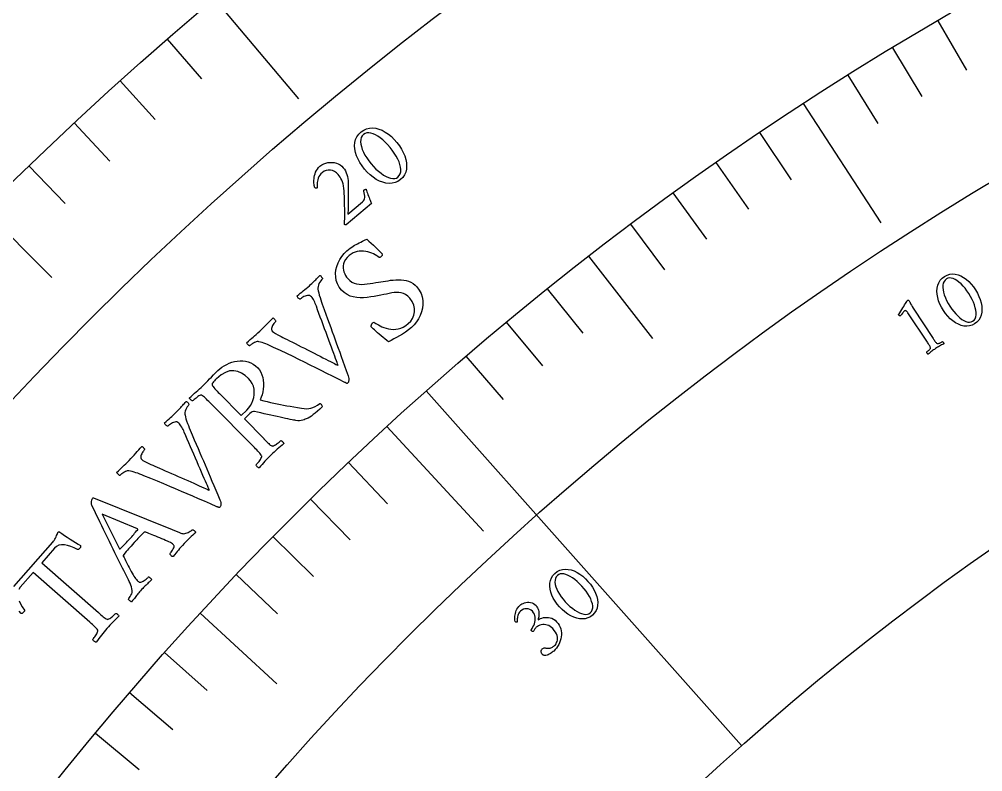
# Model space of a CAD drawing. Header units: millimetres. Extents: x -60 to 60, y -60 to 76.
# Drawn here: x -37.87 to -23.26, y 29.87 to 41.28 of the extents above; entities that cross this region are included whole.
import ezdxf

# ---------------------------------------------------------------- set-up
doc = ezdxf.new("R2010")
doc.units = ezdxf.units.MM
for name, color, linetype in [('ENGRAVE', 7, 'Continuous'), ('ENGRAVE_FINE', 8, 'Continuous'), ('TEXT', 5, 'Continuous')]:
    doc.layers.add(name, color=color, linetype=linetype)

msp = doc.modelspace()

# ---------------------------------------------------------------- linework, layer by layer
at = {"layer": 'ENGRAVE'}
for points in [[(-34.9034, 41.5962), (-33.6306, 40.0794)], [(-25.9764, 40.0064), (-24.8001, 38.1948)], [(-38.3959, 38.3959), (-37.3692, 37.3692)], [(-29.2329, 37.6926), (-28.2621, 36.4409)], [(-31.6953, 35.6468), (-26.9111, 30.2662)], [(-32.2896, 35.1094), (-30.8274, 33.5196)], [(-35.1244, 32.2733), (-33.958, 31.2016)]]:
    msp.add_lwpolyline(points, dxfattribs=at)
for radius in [58.8, 58.8, 57.225, 54.3, 54.3, 51.99, 47.7, 47.7, 45.18, 40.5, 40.5]:
    msp.add_circle((0, 0), radius, dxfattribs=at)
at = {"layer": 'ENGRAVE_FINE'}
for points in [[(-23.9363, 41.2595), (-23.5027, 40.5121)], [(-35.624, 40.9807), (-35.1044, 40.383)], [(-24.6231, 40.8533), (-24.1771, 40.1133)], [(-36.3338, 40.3528), (-35.8038, 39.7642)], [(-25.3032, 40.4356), (-24.8449, 39.7032)], [(-37.0325, 39.7125), (-36.4924, 39.1333)], [(-26.6426, 39.5659), (-26.16, 38.8493)], [(-37.7199, 39.0602), (-37.1698, 38.4904)], [(-27.3015, 39.1142), (-26.807, 38.4057)], [(-27.953, 38.6513), (-27.4467, 37.9512)], [(-28.5968, 38.1774), (-28.0788, 37.4859)], [(-29.8609, 37.197), (-29.32, 36.5232)], [(-30.4808, 36.6908), (-29.9287, 36.0262)], [(-31.0923, 36.174), (-30.5291, 35.5188)], [(-32.875, 34.5619), (-32.2795, 33.9359)], [(-33.4513, 34.0044), (-32.8454, 33.3884)], [(-34.0185, 33.437), (-33.4023, 32.8314)], [(-34.5762, 32.8599), (-33.9499, 32.2647)], [(-35.6629, 31.6773), (-35.0169, 31.1035)], [(-36.1914, 31.072), (-35.5359, 30.5092)], [(-36.71, 30.4577), (-36.045, 29.906)]]:
    msp.add_lwpolyline(points, dxfattribs=at)
at = {"layer": 'TEXT'}
for points in [[(-32.6829, 39.5747), (-32.6418, 39.6035), (-32.5986, 39.6234), (-32.5535, 39.6346), (-32.5065, 39.6369), (-32.4585, 39.6314), (-32.4105, 39.619), (-32.3625, 39.5997), (-32.3146, 39.5735), (-32.2676, 39.5414), (-32.2226, 39.5045), (-32.1797, 39.4627), (-32.1386, 39.416), (-32.1012, 39.3664), (-32.069, 39.3158), (-32.042, 39.2643), (-32.0201, 39.2117), (-32.0041, 39.1594), (-31.9945, 39.1084), (-31.9915, 39.0589), (-31.995, 39.0108), (-32.0057, 38.9653), (-32.0244, 38.9237), (-32.0512, 38.8859), (-32.086, 38.8519), (-32.125, 38.8249), (-32.1666, 38.8063), (-32.2108, 38.796), (-32.2576, 38.794), (-32.3057, 38.7994), (-32.3541, 38.8115), (-32.4026, 38.8303), (-32.4512, 38.8557), (-32.4989, 38.8869), (-32.5446, 38.923), (-32.5883, 38.9641), (-32.63, 39.0102), (-32.668, 39.0594), (-32.7008, 39.1096), (-32.7284, 39.1608), (-32.7508, 39.2132), (-32.7672, 39.2655), (-32.7768, 39.3165), (-32.7796, 39.3662), (-32.7756, 39.4147), (-32.7643, 39.4605), (-32.7451, 39.5025), (-32.718, 39.5405), (-32.6829, 39.5747)], [(-32.643, 39.5381), (-32.6637, 39.5165), (-32.6784, 39.4907), (-32.6869, 39.461), (-32.6892, 39.4273), (-32.686, 39.3906), (-32.6777, 39.3519), (-32.6645, 39.3112), (-32.6462, 39.2684), (-32.6234, 39.2246), (-32.5967, 39.1807), (-32.5659, 39.1367), (-32.5312, 39.0926), (-32.4946, 39.051), (-32.4571, 39.013), (-32.4189, 38.9787), (-32.3799, 38.9481), (-32.3412, 38.9218), (-32.3039, 38.9006), (-32.268, 38.8843), (-32.2335, 38.873), (-32.2013, 38.8675), (-32.1725, 38.8684), (-32.147, 38.8757), (-32.1248, 38.8895), (-32.103, 38.9122), (-32.0879, 38.9387), (-32.0796, 38.9691), (-32.0781, 39.0033), (-32.0825, 39.0404), (-32.092, 39.0796), (-32.1067, 39.1208), (-32.1265, 39.1641), (-32.1505, 39.2084), (-32.178, 39.2525), (-32.2088, 39.2965), (-32.243, 39.3403), (-32.2795, 39.3827), (-32.3165, 39.421), (-32.354, 39.4551), (-32.3918, 39.4852), (-32.4293, 39.5107), (-32.4656, 39.5312), (-32.5006, 39.5467), (-32.5345, 39.557), (-32.5662, 39.5617), (-32.5949, 39.5602), (-32.6205, 39.5523), (-32.643, 39.5381)], [(-32.6058, 38.7075), (-32.5996, 38.6885), (-32.5928, 38.6685), (-32.5854, 38.6474), (-32.5773, 38.6253), (-32.569, 38.6031), (-32.561, 38.5818), (-32.5532, 38.5614), (-32.5457, 38.5418), (-32.5389, 38.5243), (-32.5333, 38.5099), (-32.5289, 38.4986), (-32.5257, 38.4905), (-32.9067, 38.1652), (-32.9095, 38.165), (-32.9127, 38.1652), (-32.9163, 38.1656), (-32.9203, 38.1663), (-32.9241, 38.1672), (-32.9273, 38.1684), (-32.9297, 38.1698), (-32.9315, 38.1713), (-32.931, 38.2176), (-32.9306, 38.2646), (-32.9304, 38.3125), (-32.9303, 38.3611), (-32.9305, 38.4099), (-32.9311, 38.4581), (-32.9321, 38.5057), (-32.9335, 38.5526), (-32.9354, 38.5981), (-32.9379, 38.641), (-32.9408, 38.6816), (-32.9444, 38.7196), (-32.9494, 38.757), (-32.9562, 38.7903), (-32.9646, 38.8194), (-32.9748, 38.8444), (-32.9867, 38.867), (-33.0001, 38.8889), (-33.0151, 38.9103), (-33.0316, 38.931), (-33.057, 38.9565), (-33.0847, 38.9759), (-33.1149, 38.9893), (-33.1476, 38.9968), (-33.1807, 38.9978), (-33.212, 38.9919), (-33.2415, 38.9792), (-33.2693, 38.9596), (-33.2899, 38.94), (-33.307, 38.9191), (-33.3206, 38.897), (-33.3307, 38.8738), (-33.3381, 38.8504), (-33.3435, 38.828), (-33.3469, 38.8065), (-33.3485, 38.7859), (-33.3488, 38.7672), (-33.3485, 38.7514), (-33.3478, 38.7385), (-33.3466, 38.7284), (-33.3505, 38.7259), (-33.3552, 38.7243), (-33.3608, 38.7235), (-33.3672, 38.7235), (-33.3734, 38.7241), (-33.3782, 38.7251), (-33.3817, 38.7263), (-33.3839, 38.7279), (-33.3865, 38.7359), (-33.3892, 38.7471), (-33.392, 38.7613), (-33.3947, 38.7785), (-33.3968, 38.7981), (-33.3977, 38.8192), (-33.3973, 38.8419), (-33.3956, 38.8662), (-33.3924, 38.8912), (-33.3872, 38.9162), (-33.38, 38.9411), (-33.3709, 38.9659), (-33.3593, 38.99), (-33.3446, 39.0127), (-33.3269, 39.0339), (-33.306, 39.0537), (-33.2782, 39.0746), (-33.2488, 39.091), (-33.2177, 39.103), (-33.185, 39.1107), (-33.1519, 39.1142), (-33.1194, 39.1138), (-33.0877, 39.1095), (-33.0566, 39.1013), (-33.0272, 39.0894), (-33.0004, 39.0741), (-32.9763, 39.0554), (-32.9548, 39.0332), (-32.9359, 39.0087), (-32.9199, 38.9832), (-32.9066, 38.9565), (-32.896, 38.9287), (-32.8879, 38.9001), (-32.8819, 38.8709), (-32.8781, 38.841), (-32.8764, 38.8106), (-32.8758, 38.7694), (-32.8755, 38.7266), (-32.8756, 38.6821), (-32.8761, 38.6359), (-32.8768, 38.5896), (-32.8775, 38.5447), (-32.8782, 38.5011), (-32.879, 38.459), (-32.8798, 38.4197), (-32.8804, 38.3846), (-32.8809, 38.3536), (-32.8812, 38.3267), (-32.662, 38.5137), (-32.6474, 38.5283), (-32.6365, 38.5443), (-32.6294, 38.5616), (-32.6259, 38.5804), (-32.6257, 38.601), (-32.6281, 38.6241), (-32.6333, 38.6497), (-32.6411, 38.6778), (-32.642, 38.6822), (-32.6411, 38.6865), (-32.6386, 38.6909), (-32.6343, 38.6952), (-32.6322, 38.6967), (-32.6293, 38.6985), (-32.6256, 38.7004), (-32.621, 38.7025), (-32.6164, 38.7045), (-32.6123, 38.706), (-32.6087, 38.707), (-32.6058, 38.7075)], [(-32.899, 37.7694), (-32.8724, 37.792), (-32.8473, 37.8117), (-32.824, 37.8287), (-32.8023, 37.8428), (-32.7811, 37.8554), (-32.7591, 37.8676), (-32.7365, 37.8795), (-32.7132, 37.8909), (-32.6882, 37.903), (-32.6605, 37.9167), (-32.63, 37.9318), (-32.5969, 37.9486), (-32.5631, 37.9195), (-32.5293, 37.8893), (-32.4957, 37.8581), (-32.4622, 37.8259), (-32.4309, 37.7952), (-32.404, 37.7685), (-32.3815, 37.7458), (-32.3635, 37.727), (-32.3601, 37.7228), (-32.3591, 37.7175), (-32.3606, 37.711), (-32.3646, 37.7033), (-32.3697, 37.6956), (-32.3746, 37.689), (-32.3794, 37.6835), (-32.3839, 37.6791), (-32.3901, 37.6745), (-32.3964, 37.6714), (-32.4029, 37.6697), (-32.4094, 37.6694), (-32.4261, 37.6835), (-32.4457, 37.6973), (-32.4683, 37.711), (-32.4937, 37.7244), (-32.5213, 37.7368), (-32.5501, 37.7473), (-32.5803, 37.7559), (-32.6117, 37.7626), (-32.6438, 37.7668), (-32.6762, 37.7681), (-32.7086, 37.7664), (-32.7412, 37.7617), (-32.7732, 37.7532), (-32.804, 37.7403), (-32.8334, 37.723), (-32.8615, 37.7013), (-32.8934, 37.6702), (-32.9184, 37.6387), (-32.9363, 37.6068), (-32.9472, 37.5744), (-32.9524, 37.5423), (-32.9531, 37.511), (-32.9495, 37.4804), (-32.9415, 37.4507), (-32.9303, 37.4224), (-32.917, 37.3963), (-32.9018, 37.3723), (-32.8845, 37.3505), (-32.8538, 37.3202), (-32.8211, 37.2966), (-32.7864, 37.2798), (-32.7497, 37.2697), (-32.7114, 37.2647), (-32.6718, 37.263), (-32.6309, 37.2647), (-32.5888, 37.2698), (-32.5459, 37.2765), (-32.5027, 37.2831), (-32.4593, 37.2894), (-32.4155, 37.2956), (-32.3823, 37.301), (-32.3475, 37.3066), (-32.311, 37.3126), (-32.2728, 37.3187), (-32.2337, 37.3244), (-32.1942, 37.3288), (-32.1545, 37.3319), (-32.1144, 37.3337), (-32.0747, 37.3332), (-32.036, 37.3293), (-31.9983, 37.3222), (-31.9615, 37.3117), (-31.9264, 37.2971), (-31.8937, 37.2776), (-31.8632, 37.2534), (-31.8351, 37.2243), (-31.7999, 37.1765), (-31.7733, 37.126), (-31.7556, 37.0727), (-31.7465, 37.0166), (-31.7453, 36.9596), (-31.7511, 36.9034), (-31.7639, 36.8479), (-31.7836, 36.7932), (-31.8096, 36.7408), (-31.8408, 36.6923), (-31.8775, 36.6476), (-31.9195, 36.6067), (-31.9623, 36.5714), (-32.0064, 36.5392), (-32.0518, 36.5099), (-32.0985, 36.4836), (-32.1444, 36.4593), (-32.1876, 36.4358), (-32.2279, 36.4132), (-32.2655, 36.3915), (-32.293, 36.4125), (-32.3209, 36.4346), (-32.3493, 36.4579), (-32.3782, 36.4823), (-32.4063, 36.5067), (-32.4325, 36.5297), (-32.4567, 36.5513), (-32.4789, 36.5716), (-32.4981, 36.5894), (-32.5131, 36.6036), (-32.5239, 36.6142), (-32.5306, 36.6211), (-32.5298, 36.6293), (-32.5284, 36.6373), (-32.5264, 36.6454), (-32.5238, 36.6534), (-32.5205, 36.661), (-32.5164, 36.668), (-32.5115, 36.6743), (-32.5059, 36.68), (-32.498, 36.6853), (-32.49, 36.6872), (-32.4817, 36.6859), (-32.4732, 36.6813), (-32.4582, 36.671), (-32.4399, 36.6597), (-32.4181, 36.6473), (-32.3929, 36.6339), (-32.3649, 36.6207), (-32.3348, 36.6089), (-32.3024, 36.5984), (-32.2678, 36.5893), (-32.2317, 36.5828), (-32.1949, 36.5802), (-32.1573, 36.5815), (-32.1191, 36.5867), (-32.0805, 36.597), (-32.0422, 36.6139), (-32.004, 36.6372), (-31.966, 36.667), (-31.9298, 36.7046), (-31.902, 36.7467), (-31.8828, 36.7934), (-31.872, 36.8447), (-31.8716, 36.8979), (-31.8835, 36.9501), (-31.9078, 37.0013), (-31.9445, 37.0515), (-31.9756, 37.0835), (-32.0074, 37.1082), (-32.0399, 37.1254), (-32.073, 37.1353), (-32.1071, 37.1397), (-32.1425, 37.1407), (-32.1791, 37.1383), (-32.217, 37.1324), (-32.2563, 37.1247), (-32.2969, 37.1164), (-32.3389, 37.1077), (-32.3822, 37.0986), (-32.4318, 37.0898), (-32.4828, 37.0814), (-32.5353, 37.0734), (-32.5891, 37.0659), (-32.6432, 37.0607), (-32.6964, 37.06), (-32.7487, 37.0636), (-32.8002, 37.0717), (-32.8495, 37.0859), (-32.8954, 37.1081), (-32.9379, 37.1383), (-32.9771, 37.1765), (-33.0125, 37.2225), (-33.0393, 37.2709), (-33.0576, 37.3218), (-33.0671, 37.3752), (-33.0688, 37.4295), (-33.0635, 37.4832), (-33.0512, 37.5364), (-33.0318, 37.589), (-33.0064, 37.6395), (-32.9757, 37.6864), (-32.94, 37.7298), (-32.899, 37.7694)], [(-23.8373, 37.3828), (-23.797, 37.4042), (-23.7558, 37.4174), (-23.7139, 37.4225), (-23.6711, 37.4193), (-23.6284, 37.409), (-23.5865, 37.3925), (-23.5453, 37.3697), (-23.505, 37.3408), (-23.4662, 37.3066), (-23.4297, 37.2682), (-23.3956, 37.2257), (-23.3638, 37.1791), (-23.3356, 37.1301), (-23.3122, 37.0809), (-23.2935, 37.0314), (-23.2796, 36.9815), (-23.271, 36.9325), (-23.2681, 36.8855), (-23.2709, 36.8405), (-23.2793, 36.7975), (-23.2941, 36.7576), (-23.3156, 36.7222), (-23.344, 36.691), (-23.3791, 36.6643), (-23.4173, 36.6443), (-23.4569, 36.6321), (-23.4979, 36.6277), (-23.5403, 36.6311), (-23.5832, 36.6413), (-23.6255, 36.6576), (-23.6671, 36.6799), (-23.7082, 36.7083), (-23.7478, 36.7417), (-23.785, 36.7794), (-23.8199, 36.8213), (-23.8524, 36.8675), (-23.8812, 36.9161), (-23.9053, 36.965), (-23.9245, 37.0144), (-23.9388, 37.0641), (-23.9478, 37.1131), (-23.9508, 37.1602), (-23.9478, 37.2054), (-23.9388, 37.2486), (-23.9235, 37.2888), (-23.9015, 37.3245), (-23.8728, 37.3559), (-23.8373, 37.3828)], [(-34.219, 36.5525), (-34.1919, 36.5782), (-34.1655, 36.6038), (-34.1398, 36.6292), (-34.1148, 36.6546), (-34.0902, 36.6798), (-34.0657, 36.7046), (-34.0413, 36.7291), (-34.0169, 36.7533), (-34.0116, 36.7504), (-34.0054, 36.7455), (-33.9982, 36.7385), (-33.9901, 36.7295), (-33.9828, 36.7202), (-33.9782, 36.7127), (-33.9761, 36.7068), (-33.9766, 36.7027), (-33.9809, 36.6982), (-33.987, 36.6911), (-33.9949, 36.6813), (-34.0046, 36.669), (-34.0145, 36.655), (-34.0234, 36.6405), (-34.0312, 36.6254), (-34.0378, 36.6098), (-34.0417, 36.5945), (-34.0414, 36.5801), (-34.0368, 36.5668), (-34.028, 36.5545), (-34.0102, 36.5392), (-33.9818, 36.5203), (-33.9429, 36.4979), (-33.8936, 36.4719), (-33.8675, 36.4587), (-33.8373, 36.4435), (-33.8032, 36.4264), (-33.7651, 36.4073), (-33.724, 36.3866), (-33.6809, 36.3649), (-33.6358, 36.342), (-33.5887, 36.3179), (-33.5406, 36.2934), (-33.4924, 36.2689), (-33.4442, 36.2445), (-33.3958, 36.2202), (-33.3484, 36.1963), (-33.3031, 36.1733), (-33.2598, 36.1512), (-33.2185, 36.1299), (-33.18, 36.11), (-33.1453, 36.092), (-33.1142, 36.0758), (-33.0869, 36.0615), (-33.0643, 36.0497), (-33.0475, 36.0411), (-33.0364, 36.0355), (-33.0311, 36.033), (-33.0338, 36.0412), (-33.0389, 36.0559), (-33.0465, 36.0772), (-33.0565, 36.105), (-33.0686, 36.1381), (-33.0824, 36.1754), (-33.0977, 36.2168), (-33.1147, 36.2625), (-33.1329, 36.3114), (-33.152, 36.3629), (-33.1719, 36.4169), (-33.1927, 36.4734), (-33.214, 36.5313), (-33.2355, 36.5898), (-33.257, 36.6486), (-33.2787, 36.708), (-33.3002, 36.7666), (-33.3209, 36.8236), (-33.3411, 36.8787), (-33.3605, 36.9322), (-33.368, 36.9522), (-33.3762, 36.9723), (-33.3853, 36.9924), (-33.3952, 37.0125), (-33.4055, 37.0316), (-33.4157, 37.0484), (-33.4258, 37.0629), (-33.4359, 37.0751), (-33.4489, 37.0866), (-33.4634, 37.0938), (-33.4792, 37.0965), (-33.4964, 37.0949), (-33.5141, 37.0904), (-33.5313, 37.0844), (-33.5479, 37.077), (-33.564, 37.068), (-33.5784, 37.059), (-33.5903, 37.0512), (-33.5995, 37.0446), (-33.606, 37.0392), (-33.6115, 37.0392), (-33.618, 37.0419), (-33.6255, 37.0475), (-33.6339, 37.0559), (-33.6416, 37.0653), (-33.647, 37.0739), (-33.6501, 37.0817), (-33.6509, 37.0887), (-33.6269, 37.1088), (-33.6034, 37.1282), (-33.5805, 37.147), (-33.5581, 37.1649), (-33.5358, 37.183), (-33.5131, 37.202), (-33.4901, 37.2219), (-33.4666, 37.2427), (-33.4476, 37.2599), (-33.4307, 37.2753), (-33.416, 37.289), (-33.4035, 37.3009), (-33.3921, 37.3119), (-33.381, 37.3229), (-33.37, 37.334), (-33.3593, 37.345), (-33.348, 37.3567), (-33.3354, 37.3695), (-33.3214, 37.3834), (-33.3062, 37.3986), (-33.3009, 37.3955), (-33.2948, 37.3902), (-33.2878, 37.3826), (-33.2799, 37.3726), (-33.2729, 37.3627), (-33.2683, 37.3552), (-33.2663, 37.35), (-33.2668, 37.3473), (-33.2733, 37.3405), (-33.2822, 37.3297), (-33.2936, 37.3147), (-33.3074, 37.2957), (-33.3205, 37.2743), (-33.3298, 37.2525), (-33.3353, 37.2301), (-33.337, 37.2073), (-33.3358, 37.189), (-33.3319, 37.1651), (-33.3252, 37.1359), (-33.3158, 37.1011), (-33.3048, 37.0642), (-33.2935, 37.0286), (-33.2819, 36.9942), (-33.2701, 36.961), (-33.2424, 36.8842), (-33.2158, 36.8107), (-33.1903, 36.7404), (-33.1659, 36.6734), (-33.1423, 36.6086), (-33.1192, 36.5449), (-33.0965, 36.4822), (-33.0744, 36.4206), (-33.0523, 36.359), (-33.0297, 36.2963), (-33.0065, 36.2325), (-32.9829, 36.1676), (-32.9584, 36.1003), (-32.9328, 36.0293), (-32.9061, 35.9546), (-32.8782, 35.8763), (-32.8715, 35.8552), (-32.8674, 35.8362), (-32.866, 35.8196), (-32.8672, 35.8052), (-32.8705, 35.7926), (-32.8752, 35.7814), (-32.8814, 35.7716), (-32.8891, 35.7632), (-32.8921, 35.7617), (-32.8962, 35.7617), (-32.9014, 35.7633), (-32.9076, 35.7665), (-32.914, 35.7701), (-32.9197, 35.7729), (-32.9248, 35.775), (-32.9291, 35.7764), (-33.0232, 35.8237), (-33.1141, 35.8694), (-33.2019, 35.9134), (-33.2866, 35.9557), (-33.3702, 35.9974), (-33.4545, 36.0392), (-33.5395, 36.0813), (-33.6254, 36.1237), (-33.714, 36.167), (-33.8075, 36.2121), (-33.9058, 36.259), (-34.0089, 36.3076), (-34.0405, 36.3226), (-34.0708, 36.3364), (-34.0998, 36.349), (-34.1275, 36.3605), (-34.1545, 36.3707), (-34.1812, 36.3796), (-34.2077, 36.3871), (-34.2339, 36.3933), (-34.2451, 36.3948), (-34.2574, 36.3942), (-34.2707, 36.3913), (-34.2852, 36.3861), (-34.3, 36.3796), (-34.314, 36.3725), (-34.3273, 36.3649), (-34.3399, 36.3567), (-34.3513, 36.3487), (-34.3608, 36.3417), (-34.3686, 36.3355), (-34.3746, 36.3302), (-34.3767, 36.3309), (-34.3813, 36.3346), (-34.3883, 36.3414), (-34.3977, 36.3512), (-34.4071, 36.3613), (-34.4137, 36.3689), (-34.4177, 36.3742), (-34.419, 36.377), (-34.3903, 36.4025), (-34.364, 36.4255), (-34.34, 36.446), (-34.3183, 36.4641), (-34.2968, 36.4823), (-34.2731, 36.5031), (-34.2471, 36.5265), (-34.219, 36.5525)], [(-23.8053, 37.3454), (-23.8265, 37.3281), (-23.8426, 37.3065), (-23.8535, 37.2807), (-23.8594, 37.2505), (-23.8606, 37.217), (-23.8574, 37.1812), (-23.85, 37.1429), (-23.8383, 37.1023), (-23.8226, 37.0602), (-23.8033, 37.0176), (-23.7805, 36.9746), (-23.7541, 36.9309), (-23.7256, 36.8893), (-23.6961, 36.8508), (-23.6654, 36.8157), (-23.6336, 36.7837), (-23.6016, 36.7557), (-23.5703, 36.7324), (-23.5397, 36.7137), (-23.5098, 36.6997), (-23.4815, 36.6911), (-23.4553, 36.6887), (-23.4315, 36.6925), (-23.4099, 36.7025), (-23.3877, 36.7205), (-23.3712, 36.7428), (-23.3604, 36.7693), (-23.3552, 36.7999), (-23.355, 36.8339), (-23.3592, 36.8704), (-23.3679, 36.9092), (-23.3809, 36.9504), (-23.3977, 36.993), (-23.4175, 37.0359), (-23.4404, 37.079), (-23.4664, 37.1224), (-23.4947, 37.1647), (-23.5238, 37.2033), (-23.5538, 37.2383), (-23.5846, 37.2697), (-23.6155, 37.2969), (-23.646, 37.3194), (-23.6759, 37.3372), (-23.7053, 37.3504), (-23.7334, 37.3581), (-23.7595, 37.3599), (-23.7835, 37.3556), (-23.8053, 37.3454)], [(-24.095, 36.3865), (-24.3904, 36.8327), (-24.398, 36.8434), (-24.405, 36.8519), (-24.4114, 36.8581), (-24.4173, 36.8621), (-24.4229, 36.864), (-24.4288, 36.8642), (-24.4348, 36.8627), (-24.441, 36.8594), (-24.4477, 36.8541), (-24.4555, 36.8466), (-24.4643, 36.837), (-24.4741, 36.8251), (-24.4838, 36.8129), (-24.4921, 36.802), (-24.499, 36.7926), (-24.5047, 36.7845), (-24.5119, 36.7857), (-24.5182, 36.7881), (-24.5234, 36.7918), (-24.5277, 36.7968), (-24.5277, 36.7969), (-24.5279, 36.7971), (-24.5281, 36.7975), (-24.5284, 36.798), (-24.5297, 36.8001), (-24.5303, 36.802), (-24.5304, 36.8037), (-24.5299, 36.8051), (-24.514, 36.8304), (-24.4983, 36.8556), (-24.4829, 36.8808), (-24.4677, 36.9059), (-24.4532, 36.9298), (-24.44, 36.9516), (-24.428, 36.9713), (-24.4172, 36.9888), (-24.4083, 37.0032), (-24.4017, 37.0136), (-24.3976, 37.02), (-24.3958, 37.0224), (-24.3935, 37.0239), (-24.3906, 37.0252), (-24.3875, 37.0254), (-24.3843, 37.0245), (-24.381, 37.0224), (-24.3778, 37.0198), (-24.3749, 37.0175), (-24.3724, 37.0153), (-24.3701, 37.0133), (-24.3693, 37.0114), (-24.3667, 37.0057), (-24.3624, 36.9961), (-24.3565, 36.9826), (-24.3484, 36.966), (-24.3378, 36.9468), (-24.3248, 36.9251), (-24.3092, 36.901), (-24.0081, 36.4439), (-24, 36.4317), (-23.9921, 36.4199), (-23.9845, 36.4086), (-23.977, 36.3979), (-23.9697, 36.3879), (-23.9626, 36.3794), (-23.9556, 36.3721), (-23.9488, 36.3661), (-23.9451, 36.3646), (-23.9399, 36.3643), (-23.9333, 36.3651), (-23.9252, 36.3671), (-23.9164, 36.3698), (-23.9076, 36.3731), (-23.8989, 36.3769), (-23.8901, 36.3812), (-23.8821, 36.3854), (-23.8754, 36.3891), (-23.87, 36.3921), (-23.8659, 36.3947), (-23.8626, 36.393), (-23.8592, 36.3902), (-23.8555, 36.3863), (-23.8516, 36.3814), (-23.8482, 36.3761), (-23.846, 36.3713), (-23.845, 36.3669), (-23.8451, 36.3629), (-23.8624, 36.3532), (-23.8789, 36.3438), (-23.8946, 36.3348), (-23.9096, 36.3262), (-23.9245, 36.3175), (-23.9397, 36.3082), (-23.9554, 36.2983), (-23.9715, 36.2879), (-23.9868, 36.2776), (-24.0013, 36.2676), (-24.0149, 36.2578), (-24.0277, 36.2483), (-24.0405, 36.2385), (-24.0542, 36.228), (-24.0689, 36.2168), (-24.0845, 36.2048), (-24.0882, 36.2062), (-24.0919, 36.2089), (-24.0954, 36.2128), (-24.0989, 36.218), (-24.102, 36.2235), (-24.1041, 36.2284), (-24.1053, 36.2327), (-24.1055, 36.2364), (-24.1016, 36.2391), (-24.0967, 36.2429), (-24.0907, 36.2476), (-24.0836, 36.2534), (-24.0763, 36.2598), (-24.0694, 36.2663), (-24.0629, 36.2731), (-24.0569, 36.2801), (-24.0519, 36.2867), (-24.0488, 36.2924), (-24.0474, 36.297), (-24.0479, 36.3007), (-24.0506, 36.3093), (-24.0545, 36.3187), (-24.0594, 36.3287), (-24.0654, 36.3394), (-24.0722, 36.3507), (-24.0794, 36.3623), (-24.087, 36.3742), (-24.095, 36.3865)], [(-34.8525, 35.9555), (-34.8233, 35.9816), (-34.7915, 36.0057), (-34.757, 36.028), (-34.7199, 36.0484), (-34.681, 36.0662), (-34.6413, 36.0808), (-34.6008, 36.0921), (-34.5595, 36.1002), (-34.5179, 36.1044), (-34.4767, 36.1041), (-34.4359, 36.0992), (-34.3954, 36.0897), (-34.356, 36.0751), (-34.3183, 36.0546), (-34.2824, 36.0283), (-34.2482, 35.9962), (-34.2227, 35.9652), (-34.2017, 35.9308), (-34.1851, 35.8928), (-34.1731, 35.8514), (-34.1652, 35.808), (-34.1612, 35.764), (-34.1611, 35.7195), (-34.1648, 35.6745), (-34.1721, 35.6305), (-34.1827, 35.5888), (-34.1965, 35.5496), (-34.2136, 35.5127), (-34.1585, 35.4985), (-34.1052, 35.4852), (-34.0537, 35.4729), (-34.0041, 35.4617), (-33.9553, 35.4512), (-33.9062, 35.4411), (-33.8567, 35.4315), (-33.807, 35.4223), (-33.7558, 35.4132), (-33.7019, 35.4036), (-33.6452, 35.3936), (-33.5859, 35.3832), (-33.5473, 35.3782), (-33.5107, 35.3767), (-33.4762, 35.3789), (-33.4437, 35.3846), (-33.4118, 35.3948), (-33.3788, 35.4103), (-33.3447, 35.4311), (-33.3095, 35.4573), (-33.303, 35.4557), (-33.2963, 35.4515), (-33.2895, 35.4447), (-33.2826, 35.4352), (-33.2763, 35.4255), (-33.2717, 35.4178), (-33.2686, 35.4122), (-33.267, 35.4087), (-33.3064, 35.3724), (-33.343, 35.3399), (-33.3769, 35.3115), (-33.4079, 35.2869), (-33.436, 35.2662), (-33.4607, 35.2492), (-33.4821, 35.2359), (-33.5001, 35.2264), (-33.5128, 35.2216), (-33.5281, 35.2161), (-33.5459, 35.21), (-33.5663, 35.2032), (-33.5892, 35.1976), (-33.6145, 35.1949), (-33.6424, 35.1953), (-33.6727, 35.1987), (-33.6865, 35.2012), (-33.7055, 35.2048), (-33.7294, 35.2095), (-33.7585, 35.2154), (-33.7917, 35.2223), (-33.8281, 35.23), (-33.8678, 35.2386), (-33.9107, 35.248), (-33.956, 35.258), (-34.0029, 35.2683), (-34.0513, 35.2789), (-34.1013, 35.2898), (-34.1517, 35.3009), (-34.2014, 35.312), (-34.2504, 35.3231), (-34.2987, 35.3343), (-34.3152, 35.3351), (-34.3322, 35.3306), (-34.3498, 35.3208), (-34.3678, 35.3057), (-34.4523, 35.2233), (-34.1592, 34.9236), (-34.1567, 34.9211), (-34.1543, 34.9186), (-34.1519, 34.9162), (-34.1495, 34.9137), (-34.1471, 34.9112), (-34.1447, 34.9088), (-34.1422, 34.9063), (-34.1398, 34.9038), (-34.1248, 34.8886), (-34.1104, 34.8742), (-34.0966, 34.8606), (-34.0834, 34.8478), (-34.0709, 34.8363), (-34.0589, 34.8264), (-34.0475, 34.8181), (-34.0367, 34.8114), (-34.0299, 34.8102), (-34.0208, 34.8116), (-34.0095, 34.8156), (-33.996, 34.8222), (-33.9814, 34.8305), (-33.9668, 34.8398), (-33.9524, 34.8499), (-33.938, 34.861), (-33.9249, 34.8717), (-33.9141, 34.8806), (-33.9057, 34.888), (-33.8996, 34.8936), (-33.8936, 34.8918), (-33.8869, 34.8883), (-33.8795, 34.883), (-33.8714, 34.876), (-33.864, 34.8683), (-33.8588, 34.861), (-33.8556, 34.854), (-33.8546, 34.8473), (-33.8805, 34.8253), (-33.9057, 34.8037), (-33.9303, 34.7824), (-33.9543, 34.7615), (-33.978, 34.7405), (-34.0016, 34.7188), (-34.0252, 34.6966), (-34.0489, 34.6737), (-34.0716, 34.651), (-34.0943, 34.6279), (-34.1168, 34.6042), (-34.1392, 34.5799), (-34.1616, 34.5553), (-34.184, 34.5303), (-34.2066, 34.505), (-34.2292, 34.4794), (-34.2359, 34.4806), (-34.2428, 34.4838), (-34.2501, 34.4892), (-34.2576, 34.4967), (-34.2645, 34.5049), (-34.2696, 34.5124), (-34.273, 34.5192), (-34.2747, 34.5252), (-34.2689, 34.5312), (-34.2615, 34.5395), (-34.2523, 34.5501), (-34.2414, 34.5631), (-34.23, 34.5773), (-34.2195, 34.5917), (-34.2097, 34.6063), (-34.2007, 34.6211), (-34.1937, 34.6348), (-34.1895, 34.646), (-34.1883, 34.6546), (-34.1901, 34.6608), (-34.1976, 34.6742), (-34.2072, 34.6883), (-34.219, 34.7032), (-34.2329, 34.7188), (-34.2482, 34.7351), (-34.2642, 34.7518), (-34.2809, 34.7691), (-34.2984, 34.7869), (-34.9743, 35.4692), (-34.9919, 35.4869), (-35.0091, 35.504), (-35.0259, 35.5205), (-35.0423, 35.5364), (-35.0581, 35.5509), (-35.0731, 35.563), (-35.0873, 35.573), (-35.1008, 35.5806), (-35.1075, 35.583), (-35.1166, 35.582), (-35.1278, 35.5776), (-35.1412, 35.5698), (-35.1557, 35.56), (-35.1701, 35.5498), (-35.1844, 35.5389), (-35.1986, 35.5276), (-35.2116, 35.5168), (-35.2223, 35.5077), (-35.2308, 35.5003), (-35.2369, 35.4945), (-35.243, 35.4961), (-35.2498, 35.4995), (-35.2573, 35.5047), (-35.2655, 35.5116), (-35.2729, 35.5192), (-35.2782, 35.5265), (-35.2814, 35.5335), (-35.2824, 35.5403), (-35.2566, 35.5641), (-35.231, 35.5875), (-35.2057, 35.6105), (-35.1805, 35.633), (-35.1556, 35.6554), (-35.1311, 35.678), (-35.1071, 35.7008), (-35.0834, 35.7238), (-35.0586, 35.7483), (-35.0332, 35.7738), (-35.0069, 35.8005), (-34.9799, 35.8283), (-34.9514, 35.8575), (-34.9207, 35.8885), (-34.8877, 35.9211), (-34.8525, 35.9555)], [(-34.3874, 35.8344), (-34.4398, 35.8817), (-34.4949, 35.9173), (-34.5527, 35.941), (-34.6132, 35.9529), (-34.6759, 35.9498), (-34.7403, 35.9287), (-34.8062, 35.8895), (-34.8737, 35.8322), (-34.8821, 35.8237), (-34.8924, 35.8131), (-34.9045, 35.8004), (-34.9183, 35.7854), (-34.9308, 35.7704), (-34.9389, 35.7573), (-34.9425, 35.7462), (-34.9416, 35.737), (-34.9361, 35.7253), (-34.9273, 35.7119), (-34.9153, 35.6965), (-34.9, 35.6794), (-34.883, 35.6612), (-34.8658, 35.6431), (-34.8484, 35.625), (-34.8308, 35.6069), (-34.5006, 35.2727), (-34.4143, 35.3568), (-34.3848, 35.389), (-34.3596, 35.4241), (-34.3385, 35.462), (-34.3217, 35.5028), (-34.3096, 35.5453), (-34.3029, 35.5882), (-34.3015, 35.6315), (-34.3055, 35.6752), (-34.3157, 35.718), (-34.3327, 35.7589), (-34.3566, 35.7977), (-34.3874, 35.8344)], [(-36.1985, 34.5934), (-36.1729, 34.6205), (-36.1479, 34.6475), (-36.1236, 34.6743), (-36.1001, 34.701), (-36.0769, 34.7275), (-36.0538, 34.7537), (-36.0308, 34.7795), (-36.0079, 34.805), (-36.0024, 34.8025), (-35.9959, 34.7979), (-35.9884, 34.7913), (-35.9798, 34.7827), (-35.972, 34.7739), (-35.9669, 34.7666), (-35.9645, 34.7609), (-35.9648, 34.7568), (-35.9689, 34.7521), (-35.9746, 34.7446), (-35.9819, 34.7344), (-35.9908, 34.7215), (-36, 34.707), (-36.0081, 34.692), (-36.015, 34.6766), (-36.0207, 34.6606), (-36.0238, 34.645), (-36.0227, 34.6307), (-36.0174, 34.6177), (-36.0078, 34.6059), (-35.9892, 34.5916), (-35.9599, 34.5744), (-35.9198, 34.5542), (-35.8691, 34.5309), (-35.8423, 34.5192), (-35.8113, 34.5057), (-35.7763, 34.4905), (-35.7372, 34.4736), (-35.695, 34.4552), (-35.6507, 34.4359), (-35.6044, 34.4155), (-35.5561, 34.3942), (-35.5067, 34.3723), (-35.4572, 34.3506), (-35.4077, 34.3289), (-35.3581, 34.3073), (-35.3094, 34.2861), (-35.2629, 34.2656), (-35.2184, 34.2459), (-35.176, 34.227), (-35.1365, 34.2092), (-35.1008, 34.1932), (-35.0689, 34.1788), (-35.0408, 34.166), (-35.0176, 34.1555), (-35.0003, 34.1478), (-34.9889, 34.1428), (-34.9835, 34.1407), (-34.9866, 34.1487), (-34.9926, 34.1631), (-35.0013, 34.1839), (-35.0129, 34.2111), (-35.0268, 34.2435), (-35.0426, 34.28), (-35.0602, 34.3205), (-35.0797, 34.3651), (-35.1006, 34.413), (-35.1226, 34.4633), (-35.1455, 34.5161), (-35.1694, 34.5714), (-35.1939, 34.6281), (-35.2185, 34.6852), (-35.2433, 34.7428), (-35.2683, 34.8008), (-35.293, 34.8582), (-35.3169, 34.9139), (-35.34, 34.9679), (-35.3624, 35.0201), (-35.371, 35.0397), (-35.3803, 35.0593), (-35.3905, 35.0789), (-35.4015, 35.0984), (-35.4128, 35.1169), (-35.424, 35.1331), (-35.4349, 35.147), (-35.4456, 35.1587), (-35.4593, 35.1694), (-35.4741, 35.1757), (-35.4901, 35.1776), (-35.5072, 35.1751), (-35.5246, 35.1696), (-35.5414, 35.1626), (-35.5575, 35.1543), (-35.5731, 35.1445), (-35.5871, 35.1346), (-35.5984, 35.1262), (-35.6073, 35.1191), (-35.6135, 35.1134), (-35.619, 35.113), (-35.6256, 35.1154), (-35.6334, 35.1206), (-35.6422, 35.1285), (-35.6505, 35.1374), (-35.6564, 35.1457), (-35.6599, 35.1533), (-35.6611, 35.1603), (-35.6382, 35.1817), (-35.6158, 35.2024), (-35.594, 35.2223), (-35.5726, 35.2416), (-35.5514, 35.2609), (-35.5298, 35.2811), (-35.5079, 35.3022), (-35.4856, 35.3243), (-35.4676, 35.3425), (-35.4516, 35.3588), (-35.4377, 35.3733), (-35.4258, 35.3859), (-35.4151, 35.3975), (-35.4046, 35.4091), (-35.3943, 35.4208), (-35.3842, 35.4324), (-35.3735, 35.4446), (-35.3616, 35.4581), (-35.3485, 35.4729), (-35.3341, 35.4888), (-35.3287, 35.4861), (-35.3223, 35.4811), (-35.3148, 35.4739), (-35.3064, 35.4644), (-35.2988, 35.4549), (-35.2939, 35.4476), (-35.2916, 35.4426), (-35.2919, 35.4398), (-35.298, 35.4327), (-35.3063, 35.4214), (-35.3168, 35.4058), (-35.3295, 35.386), (-35.3414, 35.364), (-35.3495, 35.3416), (-35.3538, 35.319), (-35.3543, 35.2962), (-35.3521, 35.2779), (-35.3468, 35.2543), (-35.3385, 35.2255), (-35.3271, 35.1913), (-35.3141, 35.1551), (-35.3009, 35.1201), (-35.2874, 35.0864), (-35.2737, 35.0539), (-35.2418, 34.9788), (-35.2112, 34.9069), (-35.1818, 34.8381), (-35.1537, 34.7726), (-35.1265, 34.7092), (-35.0999, 34.6468), (-35.0738, 34.5855), (-35.0483, 34.5253), (-35.0228, 34.465), (-34.9967, 34.4037), (-34.9701, 34.3412), (-34.9429, 34.2777), (-34.9147, 34.2119), (-34.8852, 34.1424), (-34.8543, 34.0694), (-34.8221, 33.9927), (-34.8142, 33.972), (-34.8091, 33.9533), (-34.8068, 33.9368), (-34.8072, 33.9223), (-34.8097, 33.9096), (-34.8139, 33.8981), (-34.8195, 33.888), (-34.8267, 33.8792), (-34.8296, 33.8775), (-34.8338, 33.8773), (-34.839, 33.8786), (-34.8454, 33.8814), (-34.852, 33.8846), (-34.8579, 33.8872), (-34.863, 33.889), (-34.8674, 33.8901), (-34.964, 33.9322), (-35.0573, 33.9727), (-35.1474, 34.0117), (-35.2344, 34.0493), (-35.3201, 34.0862), (-35.4066, 34.1234), (-35.4939, 34.1607), (-35.5819, 34.1982), (-35.6728, 34.2365), (-35.7687, 34.2763), (-35.8694, 34.3177), (-35.9751, 34.3604), (-36.0074, 34.3736), (-36.0385, 34.3858), (-36.0681, 34.3968), (-36.0965, 34.4067), (-36.124, 34.4154), (-36.1511, 34.4228), (-36.178, 34.4288), (-36.2045, 34.4335), (-36.2157, 34.4344), (-36.228, 34.4331), (-36.2412, 34.4294), (-36.2554, 34.4235), (-36.2697, 34.4161), (-36.2833, 34.4083), (-36.2961, 34.3999), (-36.3083, 34.3911), (-36.3192, 34.3825), (-36.3284, 34.3749), (-36.3358, 34.3683), (-36.3415, 34.3627), (-36.3436, 34.3633), (-36.3484, 34.3668), (-36.3557, 34.3731), (-36.3657, 34.3823), (-36.3756, 34.3919), (-36.3827, 34.3992), (-36.3869, 34.4042), (-36.3884, 34.407), (-36.3611, 34.434), (-36.3361, 34.4584), (-36.3133, 34.4802), (-36.2927, 34.4995), (-36.2722, 34.5189), (-36.2497, 34.541), (-36.2251, 34.5658), (-36.1985, 34.5934)], [(-36.2388, 32.8395), (-36.2405, 32.8429), (-36.2456, 32.853), (-36.2541, 32.8699), (-36.266, 32.8936), (-36.2807, 32.923), (-36.298, 32.9572), (-36.3177, 32.9962), (-36.3398, 33.04), (-36.3638, 33.0876), (-36.3888, 33.1381), (-36.415, 33.1913), (-36.4422, 33.2474), (-36.4703, 33.3053), (-36.4988, 33.3639), (-36.5278, 33.4233), (-36.5574, 33.4833), (-36.5868, 33.5432), (-36.6155, 33.6019), (-36.6435, 33.6594), (-36.6708, 33.7157), (-36.6969, 33.7699), (-36.7213, 33.8207), (-36.744, 33.8683), (-36.765, 33.9126), (-36.7679, 33.9235), (-36.7693, 33.9369), (-36.7692, 33.9527), (-36.7676, 33.9709), (-36.7649, 33.9887), (-36.7613, 34.0032), (-36.7569, 34.0142), (-36.7518, 34.022), (-36.7503, 34.0235), (-36.7489, 34.0246), (-36.7478, 34.0252), (-36.7469, 34.0255), (-36.7459, 34.0257), (-36.7445, 34.026), (-36.7426, 34.0266), (-36.7404, 34.0275), (-35.5462, 33.5443), (-35.4876, 33.52), (-35.4437, 33.5019), (-35.4144, 33.4902), (-35.3997, 33.4848), (-35.3859, 33.4815), (-35.3709, 33.4808), (-35.3547, 33.4827), (-35.3372, 33.4871), (-35.3196, 33.4932), (-35.3029, 33.5003), (-35.2872, 33.5082), (-35.2724, 33.517), (-35.2594, 33.5255), (-35.2493, 33.5325), (-35.2419, 33.538), (-35.2374, 33.5421), (-35.23, 33.5403), (-35.2224, 33.5365), (-35.2147, 33.5305), (-35.2068, 33.5224), (-35.1997, 33.5141), (-35.1944, 33.5074), (-35.1909, 33.5025), (-35.1891, 33.4992), (-35.2129, 33.4774), (-35.2355, 33.4567), (-35.2567, 33.4372), (-35.2767, 33.4187), (-35.2967, 33.3998), (-35.3182, 33.3786), (-35.3411, 33.3553), (-35.3655, 33.3298), (-35.3908, 33.3026), (-35.4135, 33.2775), (-35.4337, 33.2544), (-35.4513, 33.2334), (-35.4687, 33.2123), (-35.4882, 33.1886), (-35.5098, 33.1624), (-35.5335, 33.1337), (-35.5402, 33.1346), (-35.5472, 33.1376), (-35.5547, 33.1426), (-35.5625, 33.1499), (-35.5696, 33.1579), (-35.5747, 33.1655), (-35.5779, 33.1727), (-35.5791, 33.1794), (-35.5715, 33.1883), (-35.5626, 33.2), (-35.5526, 33.2144), (-35.5413, 33.2317), (-35.5308, 33.2493), (-35.5232, 33.2649), (-35.5185, 33.2784), (-35.5166, 33.29), (-35.5179, 33.2967), (-35.5212, 33.3037), (-35.5265, 33.311), (-35.5339, 33.3187), (-35.5434, 33.3264), (-35.5568, 33.3351), (-35.5741, 33.345), (-35.5953, 33.3559), (-35.6194, 33.3676), (-35.6454, 33.3796), (-35.6731, 33.3919), (-35.7028, 33.4046), (-35.7332, 33.4173), (-35.7633, 33.4297), (-35.793, 33.4418), (-35.8225, 33.4536), (-35.8505, 33.4647), (-35.876, 33.4748), (-35.8989, 33.4838), (-35.9192, 33.4918), (-35.9358, 33.4983), (-35.9477, 33.503), (-35.9548, 33.5058), (-35.9572, 33.5067), (-35.9576, 33.5067), (-35.9588, 33.5067), (-35.9609, 33.5066), (-35.9637, 33.5065), (-35.9668, 33.5062), (-35.9694, 33.5055), (-35.9716, 33.5044), (-35.9734, 33.5029), (-35.9866, 33.4901), (-36.001, 33.4757), (-36.0166, 33.4596), (-36.0333, 33.4418), (-36.0503, 33.4235), (-36.0667, 33.4059), (-36.0824, 33.3888), (-36.0976, 33.3724), (-36.1016, 33.3681), (-36.1055, 33.3639), (-36.1094, 33.3596), (-36.1133, 33.3554), (-36.1171, 33.3513), (-36.1208, 33.3473), (-36.1242, 33.3436), (-36.1274, 33.3401), (-36.15, 33.3156), (-36.1706, 33.2928), (-36.1894, 33.2718), (-36.2064, 33.2527), (-36.2233, 33.233), (-36.2423, 33.2105), (-36.2634, 33.1851), (-36.2864, 33.1568), (-36.2871, 33.1557), (-36.2877, 33.1541), (-36.2881, 33.152), (-36.2885, 33.1494), (-36.2887, 33.1469), (-36.2889, 33.1451), (-36.289, 33.144), (-36.289, 33.1436), (-36.2876, 33.1409), (-36.2835, 33.1327), (-36.2765, 33.119), (-36.2667, 33.0998), (-36.255, 33.0768), (-36.2423, 33.0518), (-36.2286, 33.0247), (-36.2138, 32.9954), (-36.1987, 32.9658), (-36.1838, 32.9373), (-36.1691, 32.9101), (-36.1547, 32.8841), (-36.1406, 32.8586), (-36.1269, 32.836), (-36.1137, 32.8163), (-36.1009, 32.7995), (-36.0888, 32.7852), (-36.0778, 32.7727), (-36.0677, 32.7622), (-36.0587, 32.7535), (-36.0483, 32.747), (-36.0359, 32.7448), (-36.0215, 32.7466), (-36.005, 32.7526), (-35.988, 32.7612), (-35.9716, 32.7709), (-35.9561, 32.7817), (-35.9413, 32.7935), (-35.9283, 32.8048), (-35.9181, 32.8138), (-35.9108, 32.8205), (-35.9063, 32.825), (-35.9022, 32.8242), (-35.8966, 32.8216), (-35.8893, 32.817), (-35.8804, 32.8106), (-35.8716, 32.8035), (-35.8645, 32.7969), (-35.8592, 32.7907), (-35.8556, 32.7849), (-35.8706, 32.7702), (-35.8844, 32.7567), (-35.8973, 32.7444), (-35.909, 32.7332), (-35.9203, 32.7226), (-35.9315, 32.712), (-35.9427, 32.7013), (-35.9539, 32.6907), (-35.9659, 32.6791), (-35.9792, 32.6655), (-35.994, 32.6498), (-36.0101, 32.6322), (-36.0262, 32.6143), (-36.0407, 32.5976), (-36.0537, 32.5822), (-36.0651, 32.568), (-36.0757, 32.5546), (-36.0863, 32.5411), (-36.0969, 32.5276), (-36.1075, 32.5141), (-36.1189, 32.4997), (-36.1318, 32.4837), (-36.1462, 32.4659), (-36.1621, 32.4465), (-36.1661, 32.4474), (-36.1715, 32.4503), (-36.1783, 32.4553), (-36.1866, 32.4623), (-36.1948, 32.4701), (-36.2015, 32.4772), (-36.2066, 32.4837), (-36.2101, 32.4896), (-36.2025, 32.499), (-36.1935, 32.5119), (-36.1831, 32.5284), (-36.1712, 32.5484), (-36.1606, 32.5691), (-36.1539, 32.5878), (-36.1512, 32.6045), (-36.1524, 32.6191), (-36.158, 32.6465), (-36.1655, 32.6738), (-36.1748, 32.701), (-36.1859, 32.7281), (-36.1982, 32.7554), (-36.2111, 32.783), (-36.2247, 32.8111), (-36.2388, 32.8395)], [(-36.6079, 33.7772), (-36.3444, 33.2538), (-36.3441, 33.2536), (-36.3434, 33.2532), (-36.3421, 33.2525), (-36.3402, 33.2515), (-36.3383, 33.2506), (-36.3367, 33.2502), (-36.3354, 33.2504), (-36.3345, 33.251), (-36.3181, 33.2672), (-36.3004, 33.2852), (-36.2813, 33.3049), (-36.2608, 33.3262), (-36.2407, 33.3473), (-36.2227, 33.3663), (-36.2069, 33.3831), (-36.1933, 33.3978), (-36.1758, 33.417), (-36.1594, 33.4354), (-36.144, 33.453), (-36.1298, 33.4699), (-36.1158, 33.4867), (-36.101, 33.5043), (-36.0856, 33.5226), (-36.0694, 33.5417), (-36.0683, 33.5435), (-36.0679, 33.5454), (-36.0684, 33.5475), (-36.0697, 33.5498), (-36.0712, 33.5519), (-36.0723, 33.5534), (-36.0729, 33.5543), (-36.0731, 33.5546)], [(-29.7426, 32.8796), (-29.7064, 32.9075), (-29.668, 32.9274), (-29.6275, 32.9394), (-29.5848, 32.9434), (-29.541, 32.9404), (-29.4969, 32.9311), (-29.4525, 32.9155), (-29.4079, 32.8937), (-29.3639, 32.8664), (-29.3216, 32.8347), (-29.2809, 32.7985), (-29.2417, 32.7578), (-29.2057, 32.7143), (-29.1744, 32.6696), (-29.1477, 32.6239), (-29.1258, 32.5771), (-29.1091, 32.5302), (-29.0983, 32.4843), (-29.0936, 32.4395), (-29.0947, 32.3957), (-29.1026, 32.3539), (-29.1179, 32.3153), (-29.1407, 32.2799), (-29.1709, 32.2477), (-29.2052, 32.2216), (-29.2422, 32.2029), (-29.2819, 32.1918), (-29.3243, 32.188), (-29.3683, 32.191), (-29.4126, 32.2), (-29.4575, 32.215), (-29.5027, 32.2361), (-29.5473, 32.2625), (-29.5903, 32.2934), (-29.6317, 32.329), (-29.6714, 32.3691), (-29.708, 32.4121), (-29.7398, 32.4564), (-29.767, 32.5018), (-29.7895, 32.5485), (-29.8065, 32.5953), (-29.8173, 32.6412), (-29.8219, 32.6863), (-29.8203, 32.7304), (-29.8119, 32.7725), (-29.7961, 32.8114), (-29.773, 32.8472), (-29.7426, 32.8796)], [(-29.7048, 32.8481), (-29.7228, 32.8275), (-29.735, 32.8036), (-29.7415, 32.7762), (-29.7423, 32.7455), (-29.7378, 32.7123), (-29.7288, 32.6775), (-29.7151, 32.641), (-29.6967, 32.6029), (-29.6742, 32.564), (-29.6481, 32.5253), (-29.6184, 32.4866), (-29.5851, 32.448), (-29.5501, 32.4117), (-29.5145, 32.3787), (-29.4784, 32.3491), (-29.4417, 32.323), (-29.4055, 32.3007), (-29.3707, 32.2829), (-29.3375, 32.2696), (-29.3057, 32.2608), (-29.2763, 32.2571), (-29.2501, 32.2591), (-29.2272, 32.2668), (-29.2076, 32.2802), (-29.1888, 32.3017), (-29.1762, 32.3264), (-29.1699, 32.3543), (-29.1699, 32.3854), (-29.1754, 32.419), (-29.1857, 32.4542), (-29.2007, 32.491), (-29.2204, 32.5295), (-29.2441, 32.5687), (-29.2708, 32.6077), (-29.3005, 32.6464), (-29.3334, 32.6848), (-29.3683, 32.7218), (-29.4035, 32.755), (-29.4389, 32.7845), (-29.4745, 32.8103), (-29.5096, 32.832), (-29.5433, 32.8491), (-29.5758, 32.8617), (-29.607, 32.8697), (-29.636, 32.8727), (-29.662, 32.87), (-29.6849, 32.8618), (-29.7048, 32.8481)], [(-30.2722, 32.3945), (-30.2585, 32.4056), (-30.2425, 32.4155), (-30.2242, 32.4242), (-30.2036, 32.4317), (-30.1816, 32.4372), (-30.1591, 32.44), (-30.1361, 32.4401), (-30.1127, 32.4376), (-30.0896, 32.4317), (-30.0679, 32.4218), (-30.0475, 32.408), (-30.0284, 32.3901), (-30.0154, 32.3741), (-30.0049, 32.3569), (-29.9969, 32.3386), (-29.9914, 32.3191), (-29.988, 32.299), (-29.9861, 32.2792), (-29.9857, 32.2595), (-29.9869, 32.24), (-29.9891, 32.2214), (-29.9916, 32.2042), (-29.9944, 32.1886), (-29.9976, 32.1745), (-29.9807, 32.1848), (-29.9616, 32.1938), (-29.9402, 32.2013), (-29.9166, 32.2074), (-29.8916, 32.2113), (-29.8662, 32.2123), (-29.8403, 32.2104), (-29.8139, 32.2056), (-29.7878, 32.1972), (-29.7629, 32.1843), (-29.7391, 32.167), (-29.7164, 32.1453), (-29.6953, 32.1198), (-29.678, 32.093), (-29.6644, 32.0649), (-29.6546, 32.0355), (-29.6481, 32.0055), (-29.6448, 31.9753), (-29.6446, 31.945), (-29.6474, 31.9146), (-29.6531, 31.8846), (-29.6614, 31.8552), (-29.6723, 31.8265), (-29.6857, 31.7985), (-29.7014, 31.7716), (-29.7191, 31.7464), (-29.7387, 31.7228), (-29.7603, 31.7008), (-29.7706, 31.6918), (-29.7826, 31.6824), (-29.7964, 31.6726), (-29.8121, 31.6624), (-29.8286, 31.6526), (-29.8453, 31.6443), (-29.862, 31.6375), (-29.8788, 31.632), (-29.8829, 31.6319), (-29.8884, 31.6323), (-29.8953, 31.6332), (-29.9036, 31.6347), (-29.9122, 31.6369), (-29.92, 31.6402), (-29.9268, 31.6445), (-29.9329, 31.6499), (-29.9414, 31.6605), (-29.9475, 31.6715), (-29.9511, 31.683), (-29.9522, 31.695), (-29.9512, 31.7066), (-29.9482, 31.717), (-29.9432, 31.7262), (-29.9363, 31.7342), (-29.9261, 31.742), (-29.9152, 31.747), (-29.9034, 31.749), (-29.891, 31.7481), (-29.8783, 31.7461), (-29.8659, 31.7445), (-29.854, 31.7434), (-29.8423, 31.7427), (-29.8291, 31.7431), (-29.8162, 31.7452), (-29.8036, 31.749), (-29.7913, 31.7544), (-29.7795, 31.761), (-29.7684, 31.7682), (-29.758, 31.776), (-29.7483, 31.7845), (-29.7363, 31.7974), (-29.7259, 31.8121), (-29.7172, 31.8287), (-29.71, 31.8472), (-29.7052, 31.8672), (-29.7037, 31.8887), (-29.7054, 31.9115), (-29.7104, 31.9357), (-29.7193, 31.961), (-29.7331, 31.987), (-29.7517, 32.0137), (-29.7751, 32.0411), (-29.7941, 32.0593), (-29.8143, 32.0743), (-29.8356, 32.086), (-29.858, 32.0944), (-29.881, 32.0998), (-29.9038, 32.1025), (-29.9265, 32.1023), (-29.949, 32.0994), (-29.9707, 32.0938), (-29.9907, 32.0855), (-30.0091, 32.0746), (-30.0258, 32.0611), (-30.0335, 32.0533), (-30.0406, 32.0448), (-30.0473, 32.0357), (-30.0534, 32.0259), (-30.059, 32.0163), (-30.064, 32.0081), (-30.0684, 32.001), (-30.0722, 31.9952), (-30.0787, 31.9969), (-30.0848, 31.9997), (-30.0905, 32.0035), (-30.0958, 32.0084), (-30.0987, 32.0117), (-30.1009, 32.0148), (-30.1023, 32.0176), (-30.1031, 32.0201), (-30.0887, 32.0431), (-30.0758, 32.0666), (-30.0644, 32.0909), (-30.0546, 32.1157), (-30.047, 32.1408), (-30.0422, 32.1656), (-30.0403, 32.1901), (-30.0413, 32.2144), (-30.0459, 32.2381), (-30.0547, 32.261), (-30.0677, 32.283), (-30.085, 32.3043), (-30.1039, 32.3212), (-30.1247, 32.3334), (-30.1474, 32.3408), (-30.172, 32.3435), (-30.197, 32.3412), (-30.2209, 32.334), (-30.2436, 32.3218), (-30.2652, 32.3046), (-30.2793, 32.2897), (-30.2908, 32.2738), (-30.2996, 32.2572), (-30.3057, 32.2396), (-30.3098, 32.2222), (-30.3126, 32.2057), (-30.3141, 32.1903), (-30.3143, 32.1758), (-30.3139, 32.163), (-30.3139, 32.1526), (-30.3141, 32.1447), (-30.3146, 32.1392), (-30.317, 32.1377), (-30.3202, 32.1372), (-30.3242, 32.1374), (-30.3291, 32.1386), (-30.3341, 32.1404), (-30.3385, 32.1426), (-30.3426, 32.1454), (-30.3461, 32.1486), (-30.3487, 32.1674), (-30.35, 32.187), (-30.3502, 32.2074), (-30.349, 32.2287), (-30.3464, 32.2503), (-30.342, 32.272), (-30.3359, 32.2937), (-30.328, 32.3154), (-30.3179, 32.3367), (-30.3052, 32.3569), (-30.29, 32.3762), (-30.2722, 32.3945)]]:
    msp.add_lwpolyline(points, close=True, dxfattribs=at)
for points in [[(-37.9489, 32.6778), (-37.3563, 33.3536), (-37.3467, 33.3654), (-37.3369, 33.3796), (-37.3267, 33.3964), (-37.3162, 33.4157), (-37.3065, 33.435), (-37.2985, 33.4519), (-37.2922, 33.4664), (-37.2877, 33.4786), (-37.2849, 33.4877), (-37.2822, 33.495), (-37.2796, 33.5004), (-37.2772, 33.504), (-37.2745, 33.5065), (-37.2713, 33.5089), (-37.2673, 33.5111), (-37.2628, 33.5132), (-37.2205, 33.4833), (-37.1786, 33.4544), (-37.137, 33.4264), (-37.0957, 33.3992), (-37.0549, 33.373), (-37.0144, 33.3476), (-36.9742, 33.3231), (-36.9344, 33.2996), (-36.9345, 33.2959), (-36.9349, 33.2913), (-36.9357, 33.2859), (-36.9368, 33.2797), (-36.9388, 33.2732), (-36.942, 33.2671), (-36.9465, 33.2613), (-36.9522, 33.2558), (-36.9605, 33.2476), (-36.9684, 33.2421), (-36.9757, 33.2393), (-36.9826, 33.2392), (-37.0335, 33.2667), (-37.0834, 33.2881), (-37.1322, 33.3033), (-37.1799, 33.3124), (-37.2248, 33.3137), (-37.2651, 33.3053), (-37.3009, 33.2872), (-37.3321, 33.2596), (-37.5253, 33.0415), (-36.6644, 32.2835), (-36.6457, 32.2671), (-36.6275, 32.2514), (-36.6099, 32.2363), (-36.5928, 32.222), (-36.5764, 32.209), (-36.5609, 32.1981), (-36.5462, 32.1893), (-36.5324, 32.1825), (-36.5255, 32.1818), (-36.5166, 32.1839), (-36.5057, 32.1887), (-36.4926, 32.1963), (-36.4787, 32.2056), (-36.4651, 32.2157), (-36.4517, 32.2267), (-36.4385, 32.2384), (-36.4265, 32.2497), (-36.4167, 32.2592), (-36.4089, 32.2669), (-36.4033, 32.2729), (-36.3972, 32.2716), (-36.3902, 32.2686), (-36.3825, 32.2639), (-36.3739, 32.2575), (-36.366, 32.2504), (-36.3602, 32.2434), (-36.3566, 32.2367), (-36.3551, 32.2301), (-36.3792, 32.2062), (-36.4028, 32.1828), (-36.4257, 32.1597), (-36.4481, 32.1371), (-36.4701, 32.1144), (-36.4921, 32.0911), (-36.514, 32.0671), (-36.5358, 32.0425), (-36.5568, 32.0182), (-36.5777, 31.9934), (-36.5984, 31.9681), (-36.6189, 31.9423), (-36.6394, 31.9161), (-36.66, 31.8895), (-36.6806, 31.8626), (-36.7012, 31.8354), (-36.7079, 31.836), (-36.7151, 31.8387), (-36.7227, 31.8435), (-36.7308, 31.8505), (-36.7383, 31.8581), (-36.7439, 31.8652), (-36.7478, 31.8717), (-36.75, 31.8776), (-36.7447, 31.884), (-36.7379, 31.8929), (-36.7295, 31.9042), (-36.7196, 31.9179), (-36.7093, 31.9329), (-36.6998, 31.948), (-36.6912, 31.9633), (-36.6834, 31.9788), (-36.6773, 31.993), (-36.674, 32.0044), (-36.6735, 32.0131), (-36.6757, 32.0191), (-36.6842, 32.0319), (-36.6948, 32.0453), (-36.7077, 32.0593), (-36.7227, 32.0738), (-36.7392, 32.0889), (-36.7564, 32.1044), (-36.7743, 32.1204), (-36.7931, 32.1368), (-37.6569, 32.8914), (-37.851, 32.6679), (-37.8743, 32.6333)], [(-37.8683, 32.4638), (-37.8471, 32.4171), (-37.8199, 32.3699), (-37.7866, 32.3222), (-37.7858, 32.3154), (-37.7876, 32.3077), (-37.7921, 32.2992), (-37.7991, 32.2899), (-37.8037, 32.2836), (-37.8088, 32.2786), (-37.8142, 32.2748), (-37.8201, 32.2724), (-37.8258, 32.2709), (-37.8308, 32.2697), (-37.8351, 32.2688), (-37.8387, 32.2684), (-37.8673, 32.3047)]]:
    msp.add_lwpolyline(points, dxfattribs=at)

doc.saveas('drawing.dxf')
